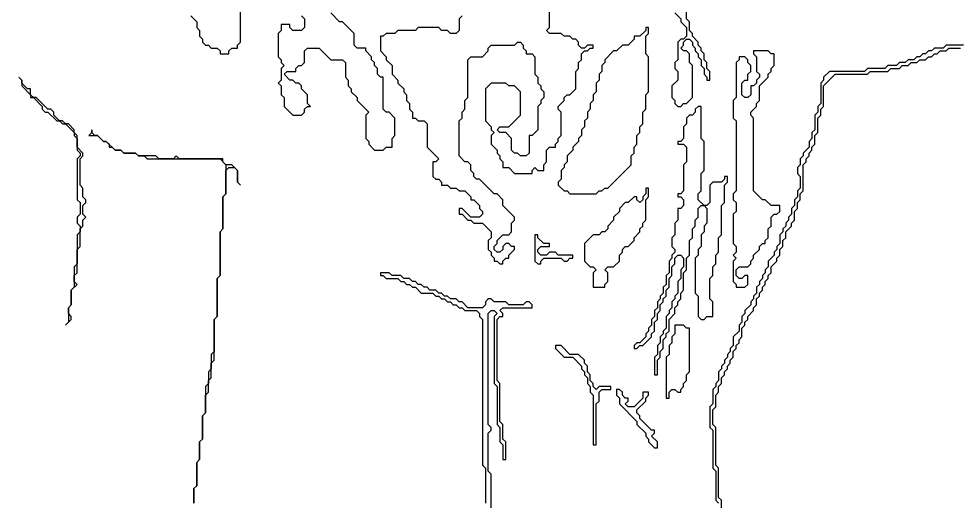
# Model space of a CAD drawing. Header units: metres. Extents: x 0 to 100, y 0 to 141.
# Drawn here: x 46.4 to 54.46, y 56.74 to 60.88 of the extents above; entities that cross this region are included whole.
import ezdxf

# ---------------------------------------------------------------- set-up
doc = ezdxf.new("R2010")
doc.units = ezdxf.units.M

msp = doc.modelspace()

# ---------------------------------------------------------------- linework, layer by layer
for points in [[(47.875, 60.9), (47.925, 60.85), (47.925, 60.8), (47.95, 60.775), (47.95, 60.725), (47.975, 60.7), (47.975, 60.675), (48, 60.65), (48.025, 60.65), (48.05, 60.625), (48.1, 60.625), (48.125, 60.6), (48.125, 60.575), (48.2, 60.575), (48.2, 60.6), (48.225, 60.625), (48.275, 60.625), (48.275, 60.65), (48.3, 60.675), (48.3, 61.075)], [(52.025, 60.925), (52.075, 60.875), (52.075, 60.85), (52.125, 60.8), (52.125, 60.725), (52.1, 60.7), (52.075, 60.7), (52.05, 60.675), (52.05, 60.525), (52.025, 60.5), (52.025, 60.45), (52.05, 60.425), (52.05, 60.35), (52, 60.3), (52, 60.2), (52.025, 60.175), (52.025, 60.15), (52.05, 60.125), (52.075, 60.125), (52.1, 60.15), (52.125, 60.15), (52.175, 60.2), (52.175, 60.475), (52.15, 60.5), (52.15, 60.575), (52.125, 60.6), (52.1, 60.6), (52.075, 60.625), (52.1, 60.65), (52.1, 60.675), (52.125, 60.7), (52.15, 60.7), (52.175, 60.675), (52.175, 60.65), (52.2, 60.625), (52.2, 60.6), (52.225, 60.575), (52.225, 60.55), (52.25, 60.525), (52.25, 60.475), (52.275, 60.45), (52.275, 60.4), (52.3, 60.375), (52.3, 60.35), (52.325, 60.35), (52.325, 60.425), (52.3, 60.45), (52.3, 60.5), (52.275, 60.525), (52.275, 60.575), (52.25, 60.6), (52.25, 60.625), (52.225, 60.65), (52.225, 60.675), (52.175, 60.725), (52.175, 60.75), (52.15, 60.775), (52.15, 60.85), (52.125, 60.875), (52.125, 61.1)], [(48.825, 60.9), (48.85, 60.875), (48.85, 60.8), (48.825, 60.775), (48.75, 60.775), (48.725, 60.8), (48.725, 60.825), (48.65, 60.825), (48.65, 60.775), (48.625, 60.75), (48.625, 60.55), (48.65, 60.525), (48.65, 60.5), (48.675, 60.475), (48.65, 60.45), (48.65, 60.35), (48.625, 60.325), (48.65, 60.3), (48.65, 60.225), (48.675, 60.2), (48.675, 60.125), (48.75, 60.05), (48.825, 60.05), (48.85, 60.075), (48.85, 60.1), (48.875, 60.125), (48.9, 60.125), (48.875, 60.15), (48.875, 60.225), (48.825, 60.275), (48.825, 60.3), (48.8, 60.325), (48.775, 60.325), (48.75, 60.35), (48.725, 60.35), (48.675, 60.4), (48.7, 60.425), (48.775, 60.425), (48.775, 60.45), (48.8, 60.475), (48.825, 60.475), (48.85, 60.5), (48.85, 60.6), (48.875, 60.625), (48.975, 60.625), (49.075, 60.525), (49.175, 60.525), (49.2, 60.5), (49.2, 60.375), (49.225, 60.35), (49.225, 60.3), (49.25, 60.275), (49.25, 60.25), (49.3, 60.2), (49.3, 60.175), (49.4, 60.075), (49.375, 60.05), (49.375, 59.85), (49.4, 59.825), (49.4, 59.8), (49.45, 59.75), (49.525, 59.75), (49.55, 59.775), (49.6, 59.775), (49.6, 59.85), (49.625, 59.875), (49.625, 60.025), (49.575, 60.075), (49.55, 60.075), (49.525, 60.1), (49.525, 60.375), (49.5, 60.375), (49.475, 60.4), (49.475, 60.45), (49.45, 60.475), (49.45, 60.5), (49.425, 60.525), (49.425, 60.55), (49.375, 60.6), (49.375, 60.625), (49.3, 60.625), (49.275, 60.65), (49.275, 60.75), (49.175, 60.85), (49.15, 60.85), (49.075, 60.925)], [(50.2, 60.9), (50.175, 60.875), (50.175, 60.775), (50.15, 60.75), (50.1, 60.75), (50.075, 60.775), (50.025, 60.775), (50, 60.8), (49.825, 60.8), (49.8, 60.775), (49.65, 60.775), (49.625, 60.75), (49.55, 60.75), (49.525, 60.725), (49.5, 60.725), (49.5, 60.6), (49.55, 60.55), (49.55, 60.525), (49.6, 60.475), (49.6, 60.4), (49.65, 60.35), (49.65, 60.325), (49.7, 60.275), (49.7, 60.25), (49.725, 60.225), (49.725, 60.175), (49.75, 60.15), (49.75, 60.1), (49.775, 60.075), (49.775, 60.025), (49.8, 60.025), (49.825, 60), (49.875, 60), (49.9, 59.975), (49.9, 59.775), (50, 59.675), (49.975, 59.65), (49.95, 59.65), (49.95, 59.525), (49.975, 59.5), (50, 59.5), (50.025, 59.475), (50.025, 59.45), (50.075, 59.45), (50.1, 59.425), (50.15, 59.425), (50.175, 59.4), (50.225, 59.4), (50.275, 59.35), (50.275, 59.325), (50.3, 59.325), (50.35, 59.275), (50.35, 59.25), (50.375, 59.225), (50.375, 59.2), (50.35, 59.175), (50.275, 59.175), (50.2, 59.25), (50.175, 59.25), (50.175, 59.2), (50.2, 59.2), (50.25, 59.15), (50.275, 59.15), (50.3, 59.125), (50.375, 59.125), (50.45, 59.05), (50.45, 59), (50.425, 58.975), (50.425, 58.9), (50.45, 58.875), (50.45, 58.85), (50.475, 58.825), (50.475, 58.8), (50.5, 58.8), (50.525, 58.775), (50.55, 58.775), (50.55, 58.8), (50.575, 58.825), (50.6, 58.825), (50.6, 58.85), (50.65, 58.9), (50.65, 58.925), (50.625, 58.925), (50.6, 58.95), (50.575, 58.95), (50.55, 58.925), (50.55, 58.9), (50.525, 58.875), (50.5, 58.875), (50.475, 58.9), (50.475, 58.925), (50.5, 58.95), (50.5, 58.975), (50.55, 59.025), (50.6, 59.025), (50.625, 59.05), (50.625, 59.125), (50.65, 59.15), (50.65, 59.175), (50.55, 59.275), (50.55, 59.325), (50.5, 59.375), (50.475, 59.375), (50.35, 59.5), (50.325, 59.5), (50.3, 59.525), (50.3, 59.55), (50.275, 59.575), (50.275, 59.625), (50.25, 59.65), (50.225, 59.65), (50.175, 59.7), (50.175, 60), (50.2, 60.025), (50.2, 60.075), (50.225, 60.1), (50.225, 60.175), (50.25, 60.2), (50.25, 60.525), (50.275, 60.55), (50.375, 60.55), (50.425, 60.6), (50.425, 60.625), (50.45, 60.65), (50.65, 60.65), (50.675, 60.675), (50.7, 60.675), (50.725, 60.65), (50.725, 60.625), (50.75, 60.6), (50.75, 60.575), (50.8, 60.575), (50.825, 60.55), (50.825, 60.4), (50.85, 60.375), (50.85, 60.325), (50.875, 60.3), (50.875, 60.275), (50.9, 60.25), (50.9, 60.2), (50.875, 60.175), (50.875, 60.15), (50.85, 60.125), (50.85, 59.925), (50.8, 59.875), (50.775, 59.875), (50.775, 59.725), (50.75, 59.7), (50.7, 59.7), (50.675, 59.725), (50.65, 59.725), (50.625, 59.75), (50.625, 59.85), (50.575, 59.9), (50.525, 59.9), (50.5, 59.925), (50.525, 59.95), (50.6, 59.95), (50.7, 60.05), (50.7, 60.25), (50.65, 60.3), (50.6, 60.3), (50.575, 60.325), (50.45, 60.325), (50.4, 60.275), (50.4, 60), (50.45, 59.95), (50.45, 59.925), (50.475, 59.9), (50.45, 59.875), (50.45, 59.8), (50.5, 59.75), (50.5, 59.725), (50.525, 59.7), (50.525, 59.675), (50.55, 59.65), (50.55, 59.6), (50.6, 59.6), (50.65, 59.55), (50.8, 59.55), (50.8, 59.575), (50.825, 59.6), (50.85, 59.575), (50.9, 59.575), (50.9, 59.625), (50.925, 59.65), (50.925, 59.75), (50.95, 59.775), (51, 59.775), (51, 59.8), (51.025, 59.825), (51.025, 59.85), (51.05, 59.875), (51.05, 60.075), (51.025, 60.1), (51.025, 60.125), (51.075, 60.175), (51.075, 60.2), (51.1, 60.225), (51.125, 60.225), (51.175, 60.275), (51.175, 60.425), (51.2, 60.45), (51.2, 60.5), (51.225, 60.525), (51.225, 60.575), (51.25, 60.6), (51.275, 60.6), (51.3, 60.625), (51.325, 60.625), (51.325, 60.65), (51.275, 60.65), (51.25, 60.625), (51.225, 60.625), (51.2, 60.65), (51.2, 60.675), (51.175, 60.7), (51.15, 60.7), (51.125, 60.725), (51.075, 60.725), (51.05, 60.75), (50.95, 60.75), (50.925, 60.775), (50.95, 60.8), (50.95, 60.95)], [(54.5, 60.65), (54.35, 60.65), (54.325, 60.625), (54.25, 60.625), (54.225, 60.6), (54.2, 60.6), (54.175, 60.575), (54.15, 60.575), (54.125, 60.55), (54.1, 60.55), (54.075, 60.525), (54.025, 60.525), (54, 60.5), (53.95, 60.5), (53.925, 60.475), (53.85, 60.475), (53.825, 60.45), (53.675, 60.45), (53.65, 60.425), (53.35, 60.425), (53.3, 60.375), (53.3, 60.35), (53.275, 60.325), (53.275, 60.15), (53.25, 60.125), (53.25, 60.075), (53.225, 60.05), (53.225, 59.925), (53.2, 59.9), (53.2, 59.85), (53.175, 59.825), (53.175, 59.775), (53.125, 59.725), (53.125, 59.7), (53.1, 59.675), (53.1, 59.625), (53.075, 59.6), (53.075, 59.55), (53.1, 59.525), (53.1, 59.425), (53.075, 59.4), (53.075, 59.35), (53.05, 59.325), (53.05, 59.275), (53.025, 59.25), (53.025, 59.2), (53, 59.175), (53, 59.15), (52.975, 59.125), (52.975, 59.1), (52.95, 59.075), (52.95, 59.05), (52.925, 59.025), (52.925, 58.95), (52.9, 58.925), (52.9, 58.9), (52.875, 58.875), (52.875, 58.85), (52.825, 58.8), (52.825, 58.75), (52.8, 58.725), (52.8, 58.7), (52.775, 58.675), (52.775, 58.65), (52.75, 58.625), (52.75, 58.6), (52.725, 58.575), (52.725, 58.525), (52.7, 58.5), (52.7, 58.475), (52.675, 58.45), (52.675, 58.425), (52.625, 58.375), (52.625, 58.35), (52.6, 58.325), (52.6, 58.275), (52.575, 58.25), (52.575, 58.2), (52.525, 58.15), (52.525, 58.075), (52.5, 58.05), (52.5, 58.025), (52.475, 58), (52.475, 57.975), (52.45, 57.95), (52.45, 57.925), (52.425, 57.9), (52.425, 57.875), (52.4, 57.85), (52.4, 57.775), (52.375, 57.75), (52.375, 57.725), (52.35, 57.7), (52.35, 57.575), (52.325, 57.55), (52.325, 57.375), (52.35, 57.35), (52.35, 57.025), (52.375, 57), (52.375, 56.75), (52.4, 56.725)], [(52.425, 56.475), (52.425, 56.75), (52.4, 56.775), (52.4, 57.025), (52.375, 57.05), (52.375, 57.375), (52.35, 57.4), (52.35, 57.525), (52.375, 57.55), (52.375, 57.65), (52.4, 57.675), (52.4, 57.725), (52.425, 57.75), (52.425, 57.8), (52.45, 57.825), (52.45, 57.85), (52.475, 57.875), (52.475, 57.9), (52.5, 57.925), (52.5, 57.95), (52.525, 57.975), (52.525, 58.025), (52.55, 58.05), (52.55, 58.075), (52.575, 58.1), (52.575, 58.125), (52.6, 58.15), (52.6, 58.225), (52.625, 58.25), (52.625, 58.275), (52.65, 58.3), (52.65, 58.325), (52.7, 58.375), (52.7, 58.4), (52.725, 58.425), (52.725, 58.475), (52.75, 58.5), (52.75, 58.525), (52.775, 58.55), (52.775, 58.575), (52.8, 58.6), (52.8, 58.625), (52.825, 58.65), (52.825, 58.675), (52.85, 58.7), (52.85, 58.75), (52.9, 58.8), (52.9, 58.825), (52.925, 58.85), (52.925, 58.9), (52.95, 58.925), (52.95, 58.975), (52.975, 59), (52.975, 59.05), (53.025, 59.1), (53.025, 59.125), (53.05, 59.15), (53.05, 59.225), (53.075, 59.25), (53.075, 59.3), (53.1, 59.325), (53.1, 59.375), (53.125, 59.4), (53.125, 59.625), (53.15, 59.65), (53.15, 59.675), (53.175, 59.7), (53.175, 59.725), (53.2, 59.75), (53.2, 59.775), (53.225, 59.8), (53.225, 59.875), (53.25, 59.9), (53.25, 60.025), (53.275, 60.05), (53.275, 60.1), (53.3, 60.125), (53.3, 60.3), (53.4, 60.4), (53.675, 60.4), (53.7, 60.425), (53.85, 60.425), (53.875, 60.45), (53.95, 60.45), (53.975, 60.475), (54.025, 60.475), (54.05, 60.5), (54.1, 60.5), (54.125, 60.525), (54.175, 60.525), (54.2, 60.55), (54.225, 60.55), (54.25, 60.575), (54.275, 60.575), (54.3, 60.6), (54.35, 60.6), (54.375, 60.625), (54.475, 60.625)], [(47.9, 56.725), (47.9, 56.85), (47.925, 56.875), (47.925, 57.075), (47.95, 57.1), (47.95, 57.25), (47.975, 57.275), (47.975, 57.475), (48, 57.5), (48, 57.65), (48.025, 57.675), (48.025, 57.775), (48.05, 57.8), (48.05, 57.925), (48.075, 57.95), (48.075, 58.3), (48.1, 58.325), (48.1, 58.65), (48.125, 58.675), (48.125, 59.05), (48.15, 59.075), (48.15, 59.35), (48.175, 59.375), (48.175, 59.575), (48.2, 59.6), (48.25, 59.6), (48.275, 59.575), (48.275, 59.475), (48.3, 59.45), (48.275, 59.475), (48.275, 59.575), (48.225, 59.625), (48.175, 59.625), (48.15, 59.65), (48.15, 59.675), (47.775, 59.675), (47.75, 59.7), (47.725, 59.675), (47.6, 59.675), (47.575, 59.7), (47.425, 59.7), (47.4, 59.725), (47.3, 59.725), (47.275, 59.75), (47.225, 59.75), (47.15, 59.825), (47.125, 59.825), (47.075, 59.875), (47.05, 59.875), (47.025, 59.9), (47.025, 59.925), (47.025, 59.9), (47, 59.875), (47.075, 59.875), (47.125, 59.825), (47.15, 59.825), (47.175, 59.8), (47.175, 59.775), (47.2, 59.775), (47.225, 59.75), (47.275, 59.75), (47.3, 59.725), (47.4, 59.725), (47.425, 59.7), (47.475, 59.7), (47.5, 59.675), (48.125, 59.675), (48.175, 59.625), (48.175, 59.375), (48.15, 59.35), (48.15, 59.075), (48.125, 59.05), (48.125, 58.675), (48.1, 58.65), (48.1, 58.325), (48.075, 58.3), (48.075, 58.025), (48.05, 58), (48.05, 57.875), (48.025, 57.85), (48.025, 57.75), (48, 57.725), (48, 57.5), (47.975, 57.475), (47.975, 57.275), (47.95, 57.25), (47.95, 57.1), (47.925, 57.075), (47.925, 56.875), (47.9, 56.85), (47.9, 56.725)], [(50.45, 56.675), (50.45, 56.975), (50.425, 57), (50.425, 57.325), (50.45, 57.35), (50.45, 57.375), (50.425, 57.4), (50.425, 58.35), (50.45, 58.375), (50.475, 58.375), (50.5, 58.35), (50.475, 58.325), (50.475, 57.75), (50.5, 57.725), (50.5, 57.4), (50.525, 57.375), (50.525, 57.25), (50.55, 57.225), (50.55, 57.1), (50.575, 57.1), (50.575, 57.25), (50.55, 57.275), (50.55, 57.4), (50.525, 57.425), (50.525, 57.75), (50.5, 57.775), (50.5, 58.3), (50.525, 58.325), (50.55, 58.325), (50.55, 58.35), (50.525, 58.375), (50.55, 58.4), (50.8, 58.4), (50.8, 58.425), (50.775, 58.45), (50.75, 58.45), (50.725, 58.425), (50.6, 58.425), (50.575, 58.45), (50.475, 58.45), (50.45, 58.475), (50.425, 58.475), (50.4, 58.45), (50.4, 58.425), (50.375, 58.4), (50.25, 58.4), (50.2, 58.45), (50.175, 58.45), (50.15, 58.475), (50.1, 58.475), (50.075, 58.5), (50.05, 58.5), (50.025, 58.525), (50, 58.525), (49.975, 58.55), (49.925, 58.55), (49.9, 58.575), (49.875, 58.575), (49.85, 58.6), (49.825, 58.6), (49.8, 58.625), (49.775, 58.625), (49.75, 58.65), (49.7, 58.65), (49.675, 58.675), (49.6, 58.675), (49.575, 58.7), (49.5, 58.7), (49.5, 58.675), (49.525, 58.675), (49.55, 58.65), (49.65, 58.65), (49.675, 58.625), (49.7, 58.625), (49.725, 58.6), (49.75, 58.6), (49.775, 58.575), (49.8, 58.575), (49.85, 58.525), (49.95, 58.525), (49.975, 58.5), (50, 58.5), (50.025, 58.475), (50.05, 58.475), (50.075, 58.45), (50.1, 58.45), (50.125, 58.425), (50.15, 58.425), (50.175, 58.4), (50.2, 58.4), (50.225, 58.375), (50.325, 58.375), (50.35, 58.35), (50.35, 58.325), (50.375, 58.3), (50.375, 57.05), (50.4, 57.025), (50.4, 56.725)]]:
    msp.add_lwpolyline(points)
for points in [[(51.775, 60.8), (51.775, 60.775), (51.725, 60.725), (51.675, 60.725), (51.675, 60.7), (51.625, 60.65), (51.575, 60.65), (51.525, 60.6), (51.5, 60.6), (51.425, 60.525), (51.425, 60.5), (51.4, 60.475), (51.4, 60.425), (51.375, 60.4), (51.375, 60.35), (51.35, 60.325), (51.35, 60.25), (51.325, 60.225), (51.325, 60.175), (51.3, 60.15), (51.3, 60.1), (51.275, 60.075), (51.275, 60.025), (51.25, 60), (51.25, 59.95), (51.225, 59.925), (51.225, 59.875), (51.2, 59.85), (51.2, 59.825), (51.15, 59.775), (51.15, 59.75), (51.1, 59.7), (51.1, 59.65), (51.075, 59.625), (51.075, 59.6), (51.05, 59.575), (51.05, 59.5), (51.025, 59.475), (51.025, 59.45), (51.075, 59.4), (51.1, 59.4), (51.125, 59.375), (51.35, 59.375), (51.375, 59.4), (51.4, 59.4), (51.425, 59.425), (51.45, 59.425), (51.65, 59.625), (51.65, 59.7), (51.675, 59.725), (51.675, 59.775), (51.7, 59.8), (51.7, 59.875), (51.725, 59.9), (51.725, 59.95), (51.75, 59.975), (51.75, 60.075), (51.775, 60.1), (51.775, 60.225), (51.8, 60.25), (51.8, 60.55), (51.775, 60.575), (51.775, 60.725), (51.8, 60.75), (51.8, 60.8)], [(52.7, 60.6), (52.7, 60.575), (52.725, 60.55), (52.725, 60.425), (52.75, 60.4), (52.75, 60.375), (52.725, 60.35), (52.725, 60.325), (52.7, 60.3), (52.675, 60.3), (52.675, 60.225), (52.65, 60.2), (52.625, 60.2), (52.6, 60.225), (52.6, 60.325), (52.625, 60.35), (52.65, 60.35), (52.65, 60.4), (52.675, 60.425), (52.675, 60.475), (52.65, 60.5), (52.65, 60.525), (52.625, 60.55), (52.575, 60.55), (52.575, 60.525), (52.55, 60.5), (52.55, 60.2), (52.525, 60.175), (52.525, 60.025), (52.55, 60), (52.55, 59.4), (52.525, 59.375), (52.525, 59.325), (52.55, 59.3), (52.55, 59.225), (52.525, 59.2), (52.525, 58.95), (52.55, 58.925), (52.55, 58.875), (52.525, 58.85), (52.55, 58.825), (52.525, 58.8), (52.525, 58.625), (52.55, 58.6), (52.55, 58.575), (52.625, 58.575), (52.65, 58.6), (52.65, 58.675), (52.625, 58.675), (52.6, 58.65), (52.575, 58.65), (52.55, 58.675), (52.55, 58.725), (52.575, 58.75), (52.65, 58.75), (52.675, 58.775), (52.675, 58.8), (52.7, 58.825), (52.7, 58.85), (52.75, 58.9), (52.75, 58.925), (52.775, 58.95), (52.8, 58.95), (52.8, 58.975), (52.825, 59), (52.825, 59.075), (52.85, 59.1), (52.85, 59.175), (52.875, 59.2), (52.9, 59.2), (52.925, 59.225), (52.925, 59.275), (52.85, 59.275), (52.8, 59.325), (52.775, 59.325), (52.7, 59.4), (52.7, 60.025), (52.675, 60.05), (52.675, 60.075), (52.725, 60.125), (52.725, 60.15), (52.75, 60.175), (52.75, 60.3), (52.825, 60.375), (52.825, 60.4), (52.85, 60.425), (52.85, 60.45), (52.875, 60.475), (52.875, 60.575), (52.85, 60.575), (52.825, 60.6)], [(46.4, 60.375), (46.425, 60.35), (46.425, 60.3), (46.5, 60.225), (46.5, 60.2), (46.525, 60.2), (46.6, 60.125), (46.6, 60.1), (46.625, 60.075), (46.65, 60.075), (46.725, 60), (46.75, 60), (46.775, 59.975), (46.8, 59.975), (46.875, 59.9), (46.875, 59.875), (46.9, 59.85), (46.9, 59.75), (46.925, 59.725), (46.925, 59.7), (46.9, 59.675), (46.9, 59.325), (46.925, 59.3), (46.925, 59.2), (46.9, 59.175), (46.9, 59.125), (46.925, 59.1), (46.925, 59.05), (46.9, 59.025), (46.9, 58.775), (46.875, 58.75), (46.875, 58.575), (46.85, 58.55), (46.85, 58.425), (46.825, 58.4), (46.825, 58.275), (46.8, 58.25), (46.85, 58.3), (46.85, 58.325), (46.825, 58.35), (46.825, 58.4), (46.85, 58.425), (46.85, 58.55), (46.9, 58.6), (46.875, 58.625), (46.875, 58.675), (46.9, 58.7), (46.9, 58.9), (46.925, 58.925), (46.925, 59.075), (46.95, 59.1), (46.95, 59.15), (46.975, 59.175), (46.95, 59.2), (46.95, 59.275), (46.975, 59.3), (46.975, 59.325), (46.95, 59.35), (46.95, 59.425), (46.925, 59.45), (46.925, 59.675), (46.95, 59.7), (46.95, 59.725), (46.9, 59.775), (46.9, 59.875), (46.875, 59.9), (46.875, 59.925), (46.825, 59.975), (46.8, 59.975), (46.775, 60), (46.75, 60), (46.7, 60.05), (46.7, 60.075), (46.675, 60.1), (46.65, 60.1), (46.55, 60.2), (46.525, 60.2), (46.5, 60.225), (46.5, 60.275), (46.475, 60.275), (46.425, 60.325), (46.425, 60.35)], [(52.225, 60.125), (52.2, 60.1), (52.2, 60.075), (52.175, 60.05), (52.15, 60.05), (52.125, 60.025), (52.125, 59.975), (52.1, 59.95), (52.1, 59.85), (52.075, 59.825), (52.05, 59.825), (52.05, 59.8), (52.1, 59.8), (52.125, 59.775), (52.125, 59.65), (52.1, 59.625), (52.1, 59.4), (52.075, 59.375), (52.05, 59.375), (52.05, 59.35), (52.075, 59.35), (52.1, 59.325), (52.1, 59.275), (52.075, 59.25), (52.05, 59.25), (52.05, 59.15), (52.025, 59.125), (52.025, 59.025), (52, 59), (52, 58.925), (52.025, 58.9), (52.025, 58.875), (52, 58.85), (52, 58.825), (51.975, 58.8), (51.975, 58.7), (51.95, 58.675), (51.95, 58.6), (51.925, 58.575), (51.925, 58.525), (51.9, 58.5), (51.9, 58.475), (51.875, 58.45), (51.875, 58.4), (51.85, 58.375), (51.85, 58.325), (51.825, 58.3), (51.825, 58.25), (51.8, 58.225), (51.8, 58.2), (51.775, 58.175), (51.775, 58.15), (51.725, 58.1), (51.7, 58.1), (51.675, 58.075), (51.675, 58.05), (51.7, 58.05), (51.725, 58.075), (51.75, 58.075), (51.825, 58.15), (51.825, 58.175), (51.85, 58.2), (51.85, 58.275), (51.875, 58.3), (51.875, 58.35), (51.9, 58.375), (51.9, 58.425), (51.925, 58.45), (51.925, 58.475), (51.95, 58.5), (51.95, 58.55), (51.975, 58.575), (51.975, 58.65), (52, 58.675), (52, 58.75), (52.025, 58.775), (52.025, 58.825), (52.05, 58.85), (52.075, 58.85), (52.1, 58.825), (52.1, 58.75), (52.075, 58.725), (52.075, 58.65), (52.05, 58.625), (52.05, 58.525), (52.025, 58.5), (52.025, 58.475), (52, 58.45), (52, 58.4), (51.975, 58.375), (51.975, 58.35), (51.95, 58.325), (51.95, 58.225), (51.925, 58.2), (51.925, 58.175), (51.9, 58.15), (51.9, 58.1), (51.875, 58.075), (51.875, 58), (51.85, 57.975), (51.85, 57.825), (51.875, 57.825), (51.875, 57.95), (51.9, 57.975), (51.9, 58.025), (51.925, 58.05), (51.925, 58.125), (51.95, 58.15), (51.95, 58.175), (51.975, 58.2), (51.975, 58.3), (52.025, 58.35), (52.025, 58.4), (52.05, 58.425), (52.05, 58.45), (52.075, 58.475), (52.075, 58.525), (52.1, 58.55), (52.1, 58.7), (52.125, 58.725), (52.125, 58.825), (52.15, 58.85), (52.15, 58.975), (52.175, 59), (52.175, 59.075), (52.2, 59.1), (52.2, 59.15), (52.225, 59.175), (52.225, 59.25), (52.25, 59.275), (52.275, 59.275), (52.3, 59.25), (52.3, 59.125), (52.275, 59.1), (52.275, 59.05), (52.25, 59.025), (52.25, 58.925), (52.225, 58.9), (52.225, 58.85), (52.2, 58.825), (52.2, 58.525), (52.225, 58.5), (52.225, 58.325), (52.25, 58.3), (52.275, 58.3), (52.3, 58.325), (52.35, 58.325), (52.35, 58.45), (52.325, 58.475), (52.325, 58.65), (52.35, 58.675), (52.35, 58.75), (52.375, 58.775), (52.375, 58.85), (52.4, 58.875), (52.4, 59), (52.425, 59.025), (52.425, 59.275), (52.45, 59.3), (52.45, 59.45), (52.475, 59.475), (52.475, 59.525), (52.45, 59.525), (52.45, 59.5), (52.425, 59.475), (52.35, 59.475), (52.325, 59.45), (52.325, 59.3), (52.3, 59.275), (52.275, 59.275), (52.225, 59.325), (52.225, 59.375), (52.25, 59.4), (52.25, 59.55), (52.275, 59.575), (52.275, 59.825), (52.25, 59.85), (52.25, 60.125)], [(51.775, 59.425), (51.775, 59.375), (51.75, 59.35), (51.75, 59.325), (51.725, 59.3), (51.7, 59.325), (51.7, 59.35), (51.675, 59.35), (51.625, 59.3), (51.6, 59.3), (51.55, 59.25), (51.55, 59.225), (51.5, 59.175), (51.5, 59.15), (51.45, 59.1), (51.45, 59.075), (51.425, 59.05), (51.4, 59.05), (51.375, 59.025), (51.325, 59.025), (51.25, 58.95), (51.25, 58.8), (51.3, 58.75), (51.325, 58.75), (51.35, 58.725), (51.325, 58.7), (51.325, 58.575), (51.425, 58.575), (51.425, 58.6), (51.45, 58.625), (51.45, 58.7), (51.425, 58.725), (51.45, 58.75), (51.5, 58.75), (51.55, 58.8), (51.55, 58.85), (51.575, 58.875), (51.575, 58.9), (51.6, 58.925), (51.625, 58.925), (51.675, 58.975), (51.675, 59), (51.725, 59.05), (51.725, 59.075), (51.75, 59.1), (51.75, 59.125), (51.775, 59.15), (51.775, 59.325), (51.8, 59.35), (51.8, 59.425)], [(50.825, 59.025), (50.825, 58.8), (50.85, 58.775), (50.875, 58.775), (50.875, 58.8), (50.9, 58.825), (51.05, 58.825), (51.075, 58.8), (51.1, 58.8), (51.125, 58.825), (51.15, 58.825), (51.15, 58.85), (51.025, 58.85), (51, 58.875), (50.95, 58.875), (50.925, 58.85), (50.875, 58.85), (50.85, 58.875), (50.85, 58.9), (50.875, 58.925), (50.95, 58.925), (50.95, 58.95), (50.9, 58.95), (50.85, 59), (50.85, 59.025)], [(52.025, 58.25), (52.025, 58.175), (52, 58.15), (52, 58.1), (51.975, 58.075), (51.975, 58), (51.95, 57.975), (51.95, 57.625), (51.975, 57.625), (51.975, 57.675), (52, 57.7), (52.025, 57.7), (52.05, 57.675), (52.075, 57.675), (52.075, 57.7), (52.1, 57.725), (52.1, 57.75), (52.125, 57.775), (52.125, 57.825), (52.15, 57.85), (52.15, 58.225), (52.125, 58.225), (52.1, 58.25)], [(51, 58.075), (51, 58.05), (51.075, 57.975), (51.15, 57.975), (51.225, 57.9), (51.225, 57.875), (51.25, 57.85), (51.25, 57.825), (51.275, 57.8), (51.275, 57.75), (51.3, 57.725), (51.3, 57.675), (51.325, 57.65), (51.325, 57.225), (51.35, 57.225), (51.35, 57.575), (51.375, 57.6), (51.375, 57.675), (51.4, 57.7), (51.475, 57.7), (51.475, 57.725), (51.375, 57.725), (51.35, 57.7), (51.325, 57.725), (51.325, 57.75), (51.3, 57.775), (51.3, 57.825), (51.275, 57.85), (51.275, 57.9), (51.25, 57.925), (51.25, 57.95), (51.2, 58), (51.125, 58), (51.05, 58.075)], [(51.525, 57.7), (51.525, 57.65), (51.55, 57.625), (51.55, 57.575), (51.7, 57.425), (51.7, 57.4), (51.775, 57.325), (51.775, 57.3), (51.8, 57.275), (51.8, 57.25), (51.85, 57.2), (51.875, 57.2), (51.875, 57.25), (51.825, 57.3), (51.85, 57.325), (51.85, 57.35), (51.825, 57.35), (51.725, 57.45), (51.725, 57.475), (51.7, 57.5), (51.7, 57.525), (51.775, 57.6), (51.775, 57.625), (51.8, 57.65), (51.8, 57.675), (51.75, 57.675), (51.75, 57.625), (51.675, 57.55), (51.625, 57.55), (51.6, 57.575), (51.625, 57.6), (51.625, 57.625), (51.6, 57.625), (51.575, 57.65), (51.575, 57.675), (51.55, 57.7)]]:
    msp.add_lwpolyline(points, close=True)

doc.saveas('drawing.dxf')
